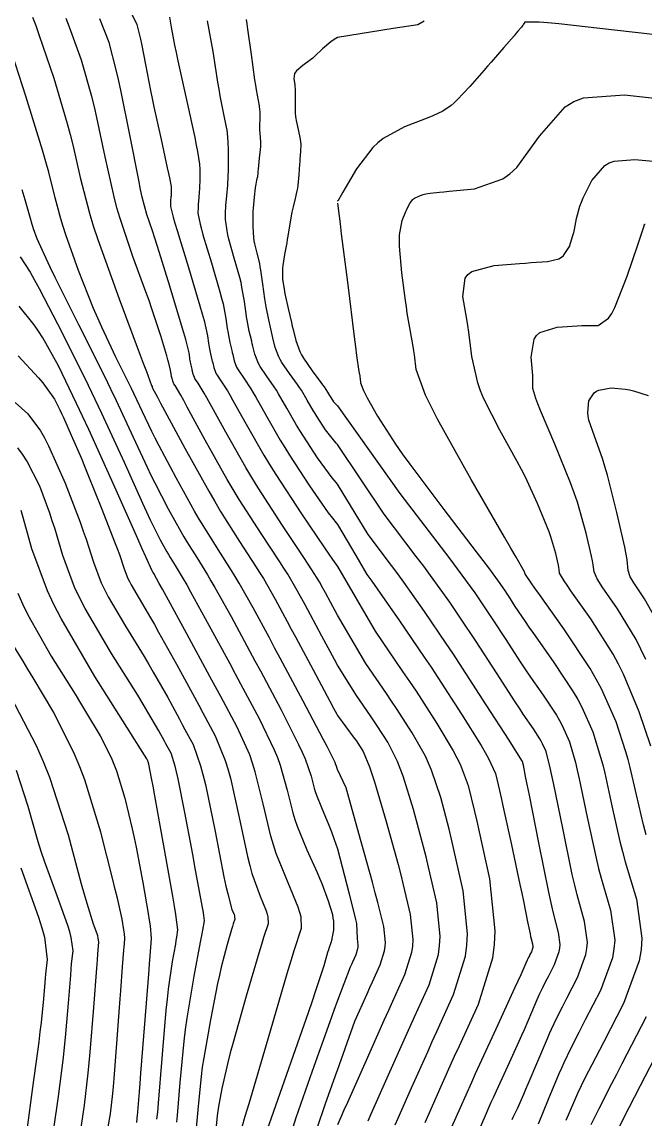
# Model space of a CAD drawing. Header units: metres. Extents: x 837117 to 838479, y 1189012 to 1191015.
# Drawn here: x 837966.1 to 838033, y 1189661.6 to 1189779.3 of the extents above; entities that cross this region are included whole.
import ezdxf

# ---------------------------------------------------------------- set-up
doc = ezdxf.new("R2010")
doc.units = ezdxf.units.M
doc.header["$LTSCALE"] = 0.3
doc.layers.add('COTAS 10', color=1, linetype='Continuous')
doc.layers.add('COTAS INT', color=252, linetype='Continuous')

msp = doc.modelspace()

# ---------------------------------------------------------------- linework, layer by layer
at = {"layer": 'COTAS 10'}
for points in [[(837981.96, 1189779.8), (837982.16, 1189778.74), (837982.52, 1189776.81), (837982.68, 1189776.02), (837982.87, 1189775.12), (837983.79, 1189770.94), (837984.67, 1189766.9), (837984.84, 1189766.08), (837984.98, 1189765.4), (837985.2, 1189764.03), (837985.22, 1189763.46), (837985.22, 1189763.27), (837985.22, 1189763.08), (837985.21, 1189762.32), (837985.19, 1189761.53), (837985.18, 1189761.32), (837985.16, 1189761.11), (837985.1, 1189760.41), (837985.05, 1189759.75), (837985.04, 1189759.57), (837985.03, 1189759.4), (837985.02, 1189758.79), (837985.25, 1189757.61), (837985.39, 1189757.07), (837985.56, 1189756.45), (837986.46, 1189753.45), (837987.37, 1189750.34), (837987.56, 1189749.66), (837987.71, 1189749.05), (837988.02, 1189747.47), (837988.16, 1189746.41), (837988.21, 1189746.13), (837988.25, 1189745.85), (837988.45, 1189744.9), (837988.65, 1189744.04), (837988.7, 1189743.82), (837988.75, 1189743.61), (837988.92, 1189742.93), (837989.17, 1189742.26), (837989.27, 1189742.06), (837989.39, 1189741.86), (837989.94, 1189741.06), (837990.7, 1189739.93), (837990.95, 1189739.51), (837991.22, 1189739.05), (837992.37, 1189737), (837993.85, 1189734.42), (837994.34, 1189733.62), (837994.85, 1189732.8), (837997, 1189729.52), (837999.01, 1189726.63), (837999.45, 1189726.04), (837999.84, 1189725.54), (838000, 1189725.37), (838001.97, 1189722.06), (838003.15, 1189720.01), (838003.67, 1189719.28), (838004.24, 1189718.48), (838006.65, 1189715.04), (838009.3, 1189711.14), (838010.03, 1189710.06), (838010.75, 1189708.97), (838013.31, 1189705.04), (838015.41, 1189701.66), (838015.83, 1189700.92), (838016.19, 1189700.27), (838016.93, 1189698.65), (838017.37, 1189696.84), (838017.55, 1189696.07), (838017.75, 1189695.18), (838018.65, 1189691.02), (838019.56, 1189686.75), (838019.76, 1189685.81), (838019.94, 1189684.96), (838020.39, 1189682.75), (838020.66, 1189681.45), (838020.71, 1189681.18), (838020.77, 1189680.94), (838020.91, 1189680.39), (838020.95, 1189680.07), (838020.94, 1189679.99), (838020.93, 1189679.89), (838020.8, 1189679.55), (838020.64, 1189679.24), (838020.61, 1189679.17), (838020.58, 1189679.11), (838020.49, 1189678.95), (838020.41, 1189678.77), (838020.38, 1189678.71), (838020.35, 1189678.63), (838020.21, 1189678.3), (838019.65, 1189677.05), (838019.35, 1189676.4), (838018.99, 1189675.62), (838017.2, 1189671.71), (838015.24, 1189667.44), (838014.78, 1189666.43), (838014.36, 1189665.51), (838013.14, 1189662.8), (838012.24, 1189660.73)], [(837997.82, 1189660.63), (837998.69, 1189663.25), (837999.94, 1189666.66), (838000, 1189666.84), (838001.86, 1189672.09), (838003.17, 1189675.01), (838003.47, 1189675.7), (838003.75, 1189676.32), (838004.58, 1189678.14), (838005.05, 1189679.65), (838005.1, 1189680.09), (838005.13, 1189680.54), (838004.96, 1189682.24), (838004.32, 1189684.84), (838004.05, 1189685.86), (838003.74, 1189687.01), (838002.3, 1189692.24), (838000.92, 1189697.13), (838000, 1189699.1), (837999.84, 1189699.55), (837999.79, 1189699.67), (837999.78, 1189699.7), (837999.77, 1189699.74), (837999.74, 1189699.85), (837999.2, 1189700.93), (837998.87, 1189701.57), (837998.45, 1189702.36), (837996.3, 1189706.44), (837993.84, 1189711.04), (837993.25, 1189712.16), (837992.68, 1189713.21), (837990.94, 1189716.44), (837989.44, 1189719.09), (837989.03, 1189719.78), (837988.63, 1189720.45), (837987.19, 1189722.69), (837985.64, 1189725.15), (837985.16, 1189725.96), (837984.66, 1189726.81), (837982.69, 1189730.37), (837980.85, 1189733.83), (837980.44, 1189734.63), (837980.07, 1189735.37), (837979.07, 1189737.46), (837978.19, 1189739.35), (837977.89, 1189739.97), (837977.57, 1189740.62), (837976.22, 1189743.31), (837974.7, 1189746.53), (837974.27, 1189747.51), (837973.83, 1189748.54), (837972.22, 1189752.61), (837970.84, 1189756.45), (837970.55, 1189757.34), (837970.29, 1189758.15), (837969.71, 1189760.42), (837969.02, 1189763.17), (837968.71, 1189764.28), (837968.34, 1189765.54), (837966.56, 1189771.34), (837964.74, 1189776.98)], [(838033.13, 1189692.09), (838032.84, 1189693.14), (838032.07, 1189696.39), (838031.4, 1189699.31), (838031.17, 1189700.15), (838030.92, 1189701), (838029.88, 1189704.2), (838028.32, 1189707.74), (838027.74, 1189708.8), (838027.1, 1189709.91), (838024.28, 1189714.2), (838021.68, 1189717.85), (838021.18, 1189718.55), (838020.78, 1189719.11), (838020.15, 1189720.01), (838020.15, 1189720.02), (838020.14, 1189720.03), (838020.14, 1189720.04), (838020.13, 1189720.09), (838020.11, 1189720.16), (838020.1, 1189720.18), (838020.09, 1189720.2), (838020.06, 1189720.29), (838019.15, 1189721.88), (838018.6, 1189722.84), (838017.91, 1189724.03), (838014.33, 1189730.21), (838010.73, 1189736.68), (838010.03, 1189738.05), (838009.45, 1189739.24), (838008.44, 1189742), (838008.24, 1189743.58), (838008.17, 1189744.02), (838008.1, 1189744.47), (838007.82, 1189746.09), (838007.48, 1189748.06), (838007.39, 1189748.72), (838007.29, 1189749.42), (838006.89, 1189752.39), (838006.65, 1189755.25), (838006.64, 1189755.88), (838006.65, 1189756.46), (838006.92, 1189757.98), (838007.32, 1189758.94), (838007.42, 1189759.15), (838007.51, 1189759.35), (838007.78, 1189759.87), (838008.06, 1189760.23), (838008.16, 1189760.31), (838008.26, 1189760.38), (838008.71, 1189760.61), (838009.2, 1189760.77), (838009.34, 1189760.81), (838009.47, 1189760.84), (838009.94, 1189760.92), (838010.95, 1189761.02), (838011.42, 1189761.07), (838011.97, 1189761.13), (838014.68, 1189761.4), (838017.73, 1189762.46), (838018.5, 1189763.01), (838019.24, 1189763.68), (838021.66, 1189767.02), (838024.41, 1189770.19), (838025.36, 1189770.74), (838026.39, 1189771.15), (838030.8, 1189771.47), (838034.99, 1189771.02)], [(837965.42, 1189738.46), (837966.75, 1189737.24), (837968.13, 1189735.44), (837968.56, 1189734.68), (837969, 1189733.82), (837970.76, 1189729.81), (837972.37, 1189725.63), (837972.72, 1189724.67), (837973.03, 1189723.79), (837973.81, 1189721.33), (837974.65, 1189719.11), (837974.99, 1189718.4), (837975.39, 1189717.63), (837977.23, 1189714.48), (837979.25, 1189711.21), (837979.75, 1189710.36), (837980.23, 1189709.55), (837981.78, 1189706.82), (837983.04, 1189704.49), (837983.34, 1189703.92), (837983.63, 1189703.4), (837984.5, 1189701.78), (837985.31, 1189699.5), (837985.56, 1189698.56), (837985.82, 1189697.48), (837986.86, 1189692.45), (837987.81, 1189687.57), (837988.02, 1189686.59), (837988.21, 1189685.76), (837988.67, 1189684.08), (837988.9, 1189683.53), (837988.94, 1189683.41), (837988.96, 1189683.3), (837988.97, 1189683.04), (837988.8, 1189682.53), (837988.72, 1189682.26), (837988.63, 1189681.93), (837988.15, 1189680.31), (837987.52, 1189677.87), (837987.33, 1189677.03), (837987.13, 1189676.12), (837986.35, 1189672.23), (837985.65, 1189668.17), (837985.49, 1189667.15), (837985.36, 1189666.16), (837985.03, 1189662.98), (837984.84, 1189660.63)], [(837972.48, 1189660.65), (837972.85, 1189663.1), (837973.25, 1189666.51), (837973.36, 1189667.61), (837973.47, 1189668.78), (837973.85, 1189673.55), (837974.16, 1189677.79), (837974.23, 1189678.63), (837974.28, 1189679.32), (837974.38, 1189680.57), (837974.32, 1189681.05), (837974.27, 1189681.24), (837974.2, 1189681.47), (837973.82, 1189682.51), (837973.12, 1189684.72), (837972.85, 1189685.67), (837972.54, 1189686.78), (837971.14, 1189692.04), (837969.14, 1189698.23), (837968.46, 1189699.93), (837967.71, 1189701.62), (837964.56, 1189707.67)], [(838027.21, 1189661), (838028.07, 1189662.72), (838029.44, 1189665.41), (838029.97, 1189666.42), (838030.54, 1189667.55), (838033.14, 1189672.59)]]:
    msp.add_lwpolyline(points, dxfattribs=at)
at = {"layer": 'COTAS INT'}
for points in [[(837977.75, 1189780.49), (837978.45, 1189779), (837978.75, 1189777.87), (837978.84, 1189777.44), (837978.95, 1189776.95), (837979.38, 1189774.72), (837979.94, 1189771.93), (837980.11, 1189771.07), (837980.3, 1189770.18), (837981.06, 1189766.68), (837981.73, 1189763.64), (837981.86, 1189763.04), (837981.96, 1189762.55), (837982.13, 1189761.65), (837982.14, 1189761.42), (837982.14, 1189761.34), (837982.14, 1189761.26), (837982.14, 1189760.95), (837982.13, 1189760.63), (837982.12, 1189760.54), (837982.12, 1189760.46), (837982.09, 1189760.17), (837982.07, 1189759.9), (837982.06, 1189759.82), (837982.06, 1189759.75), (837982.06, 1189759.5), (837982.36, 1189758.35), (837982.55, 1189757.71), (837982.78, 1189756.92), (837984, 1189752.94), (837985.23, 1189748.83), (837985.48, 1189747.98), (837985.68, 1189747.25), (837986.05, 1189745.62), (837986.15, 1189744.83), (837986.18, 1189744.62), (837986.22, 1189744.41), (837986.37, 1189743.69), (837986.52, 1189743.05), (837986.56, 1189742.88), (837986.6, 1189742.72), (837986.72, 1189742.21), (837986.91, 1189741.7), (837986.99, 1189741.55), (837987.08, 1189741.4), (837987.48, 1189740.8), (837988.19, 1189739.7), (837988.47, 1189739.23), (837988.78, 1189738.69), (837990.18, 1189736.13), (837992.09, 1189732.82), (837992.71, 1189731.8), (837993.38, 1189730.73), (837996.13, 1189726.52), (837998.59, 1189722.89), (837999.06, 1189722.19), (837999.45, 1189721.62), (838000, 1189720.86), (838004.04, 1189713.92), (838006.98, 1189709.62), (838007.71, 1189708.52), (838008.42, 1189707.48), (838010.67, 1189704.04), (838012.42, 1189701.09), (838012.8, 1189700.35), (838013.14, 1189699.65), (838014, 1189697.37), (838014.71, 1189694.58), (838014.95, 1189693.55), (838015.21, 1189692.42), (838016.32, 1189687.37), (838016.88, 1189681.79), (838016.8, 1189680.31), (838016.61, 1189678.86), (838015.08, 1189673.87), (838013.04, 1189669.42), (838012.53, 1189668.31), (838012.05, 1189667.25), (838010.54, 1189663.87), (838009.36, 1189661.2)], [(837967.25, 1189779.81), (837967.61, 1189778.89), (837968, 1189777.85), (837969.54, 1189773.25), (837970.98, 1189768.41), (837971.31, 1189767.22), (837971.6, 1189766.1), (837972.39, 1189762.61), (837973.37, 1189758.76), (837973.79, 1189757.41), (837974.28, 1189755.94), (837976.56, 1189749.59), (837978.73, 1189743.82), (837979.15, 1189742.7), (837979.49, 1189741.8), (837980.05, 1189740.29), (837980.09, 1189740.18), (837980.09, 1189740.16), (837980.1, 1189740.14), (837980.11, 1189740.1), (837980.11, 1189740.09), (837980.11, 1189740.08), (837980.11, 1189740.08), (837980.11, 1189740.07), (837980.12, 1189740.05), (837980.12, 1189740.05), (837980.12, 1189740.04), (837980.12, 1189740.03), (837980.13, 1189740.03), (837980.13, 1189740.02), (837980.14, 1189740.01), (837980.68, 1189739.02), (837981.01, 1189738.39), (837981.43, 1189737.61), (837983.62, 1189733.55), (837986.18, 1189728.95), (837986.83, 1189727.83), (837987.45, 1189726.78), (837989.49, 1189723.55), (837991.21, 1189720.91), (837991.64, 1189720.23), (837992.04, 1189719.57), (837993.31, 1189717.37), (837994.61, 1189714.96), (837995.04, 1189714.16), (837995.49, 1189713.31), (837997.37, 1189709.79), (837999.16, 1189706.44), (837999.56, 1189705.69), (837999.92, 1189705.03), (838000, 1189704.89), (838001.79, 1189702.47), (838001.98, 1189702.19), (838002.16, 1189701.92), (838002.74, 1189701.04), (838003.44, 1189699.39), (838003.69, 1189698.64), (838003.97, 1189697.76), (838005.22, 1189693.52), (838006.49, 1189688.9), (838006.78, 1189687.78), (838007.04, 1189686.73), (838007.8, 1189683.52), (838008.07, 1189680.85), (838008.03, 1189680.15), (838007.94, 1189679.46), (838007.2, 1189677.07), (838005.91, 1189674.22), (838005.46, 1189673.23), (838004.98, 1189672.16), (838002.93, 1189667.56), (838001.06, 1189663.36), (838000.69, 1189662.53), (838000.39, 1189661.86), (838000, 1189660.99)], [(838003.27, 1189661.39), (838003.61, 1189662.15), (838005.32, 1189666), (838007.28, 1189670.4), (838007.78, 1189671.51), (838008.26, 1189672.57), (838009.83, 1189676), (838010.83, 1189679.26), (838010.95, 1189680.2), (838011, 1189681.17), (838010.64, 1189684.8), (838009.77, 1189688.63), (838009.5, 1189689.71), (838009.23, 1189690.79), (838008.15, 1189694.8), (838007.03, 1189698.39), (838006.73, 1189699.21), (838006.43, 1189699.96), (838005.38, 1189702.04), (838004.24, 1189703.77), (838003.89, 1189704.3), (838003.52, 1189704.85), (838002.04, 1189707.02), (838000, 1189710.28), (837999.66, 1189710.9), (837998.3, 1189713.41), (837997.09, 1189715.68), (837996.8, 1189716.23), (837996.52, 1189716.74), (837995.68, 1189718.3), (837994.65, 1189720.05), (837994.25, 1189720.68), (837993.8, 1189721.37), (837991.79, 1189724.41), (837989.46, 1189728.05), (837988.81, 1189729.12), (837988.16, 1189730.22), (837985.81, 1189734.41), (837983.88, 1189737.97), (837983.5, 1189738.67), (837983.18, 1189739.25), (837982.59, 1189740.28), (837982.44, 1189740.48), (837982.41, 1189740.54), (837982.39, 1189740.59), (837982.32, 1189740.76), (837982.28, 1189740.94), (837982.26, 1189741), (837982.25, 1189741.05), (837982.2, 1189741.27), (837982.15, 1189741.52), (837982.14, 1189741.59), (837982.12, 1189741.67), (837982.09, 1189741.94), (837981.91, 1189742.68), (837981.8, 1189743.04), (837981.68, 1189743.48), (837981.02, 1189745.62), (837980.08, 1189748.5), (837979.77, 1189749.4), (837979.44, 1189750.34), (837978.05, 1189754.11), (837976.67, 1189758.21), (837976.33, 1189759.36), (837976.02, 1189760.53), (837975.06, 1189764.81), (837974.18, 1189769.03), (837973.91, 1189770.17), (837973.62, 1189771.28), (837972.51, 1189775.17), (837971.25, 1189778.73), (837970.87, 1189779.64)], [(838006.19, 1189660.99), (838006.49, 1189661.68), (838007.93, 1189664.94), (838009.67, 1189668.82), (838010.16, 1189669.91), (838010.65, 1189670.99), (838012.45, 1189674.94), (838013.72, 1189679.06), (838013.87, 1189680.26), (838013.94, 1189681.48), (838013.48, 1189686.09), (838012.49, 1189690.52), (838012.23, 1189691.63), (838011.97, 1189692.69), (838011.08, 1189696.09), (838010.08, 1189699.02), (838009.76, 1189699.78), (838009.42, 1189700.52), (838008.02, 1189703.04), (838006.33, 1189705.62), (838005.8, 1189706.41), (838005.25, 1189707.23), (838003.04, 1189710.47), (838000, 1189715.65), (837999.23, 1189717.03), (837998.69, 1189718.05), (837998.56, 1189718.3), (837998.43, 1189718.53), (837998.06, 1189719.24), (837997.25, 1189720.53), (837996.86, 1189721.13), (837996.39, 1189721.83), (837994.09, 1189725.27), (837991.47, 1189729.32), (837990.8, 1189730.41), (837990.15, 1189731.49), (837988, 1189735.27), (837986.33, 1189738.33), (837985.98, 1189738.95), (837985.69, 1189739.48), (837985.04, 1189740.54), (837984.76, 1189740.94), (837984.7, 1189741.04), (837984.65, 1189741.15), (837984.52, 1189741.49), (837984.44, 1189741.83), (837984.41, 1189741.94), (837984.39, 1189742.05), (837984.28, 1189742.48), (837984.18, 1189742.97), (837984.16, 1189743.11), (837984.14, 1189743.25), (837984.07, 1189743.78), (837983.71, 1189745.22), (837983.51, 1189745.93), (837983.26, 1189746.77), (837982, 1189750.95), (837980.67, 1189755.21), (837980.39, 1189756.1), (837980.14, 1189756.87), (837979.55, 1189758.62), (837979.05, 1189760.48), (837978.87, 1189761.32), (837978.66, 1189762.3), (837977.74, 1189767), (837976.75, 1189771.97), (837976.5, 1189773.11), (837976.26, 1189774.15), (837975.48, 1189777.09), (837974.5, 1189779.61)], [(838015.11, 1189660.25), (838015.75, 1189661.74), (838016.5, 1189663.41), (838016.76, 1189663.99), (838017.05, 1189664.61), (838018.26, 1189667.25), (838019.49, 1189669.95), (838019.78, 1189670.59), (838020.05, 1189671.2), (838020.85, 1189673.06), (838021.43, 1189674.43), (838021.56, 1189674.73), (838021.68, 1189675), (838022.01, 1189675.7), (838022.35, 1189676.37), (838022.48, 1189676.62), (838022.62, 1189676.9), (838023.27, 1189678.16), (838023.79, 1189679.56), (838023.85, 1189679.94), (838023.88, 1189680.31), (838023.7, 1189681.59), (838023.13, 1189683.83), (838022.91, 1189684.79), (838022.67, 1189685.92), (838021.59, 1189691.23), (838020.58, 1189696.34), (838020.38, 1189697.34), (838020.22, 1189698.15), (838019.94, 1189699.57), (838019.89, 1189699.77), (838019.88, 1189699.81), (838019.88, 1189699.85), (838019.85, 1189699.94), (838019.25, 1189700.9), (838018.87, 1189701.49), (838018.4, 1189702.23), (838015.96, 1189706.04), (838013.09, 1189710.45), (838012.36, 1189711.56), (838011.66, 1189712.62), (838009.34, 1189716.04), (838007.11, 1189719.19), (838006.46, 1189720.08), (838005.8, 1189720.98), (838003.3, 1189724.3), (838000, 1189729.71), (837999.84, 1189729.89), (837999.43, 1189730.37), (837997.86, 1189732.52), (837996.33, 1189734.86), (837995.96, 1189735.45), (837995.61, 1189736.02), (837994.56, 1189737.86), (837993.67, 1189739.41), (837993.44, 1189739.8), (837993.2, 1189740.16), (837992.39, 1189741.33), (837991.71, 1189742.31), (837991.56, 1189742.57), (837991.43, 1189742.82), (837991.12, 1189743.65), (837990.91, 1189744.51), (837990.85, 1189744.77), (837990.79, 1189745.04), (837990.53, 1189746.11), (837990.29, 1189747.3), (837990.23, 1189747.64), (837990.18, 1189747.99), (837990, 1189749.31), (837989.74, 1189750.85), (837989.64, 1189751.34), (837989.51, 1189751.86), (837988.91, 1189753.96), (837988.34, 1189755.98), (837988.23, 1189756.44), (837988.14, 1189756.87), (837987.99, 1189758.08), (837987.99, 1189759.04), (837988.01, 1189759.32), (837988.02, 1189759.6), (837988.11, 1189760.65), (837988.21, 1189761.77), (837988.23, 1189762.09), (837988.25, 1189762.43), (837988.29, 1189763.69), (837988.29, 1189764.91), (837988.29, 1189765.21), (837988.29, 1189765.49), (837988.27, 1189766.41), (837988.19, 1189767.36), (837988.14, 1189767.67), (837988.08, 1189768.01), (837987.8, 1189769.4), (837987.42, 1189771.36), (837987.3, 1189772.06), (837987.17, 1189772.82), (837986.65, 1189776.12), (837986.04, 1189779.39)], [(838018.75, 1189661.54), (838018.86, 1189661.78), (838019.33, 1189662.8), (838019.98, 1189664.27), (838020.2, 1189664.79), (838020.45, 1189665.36), (838021.49, 1189667.82), (838022.51, 1189670.23), (838022.74, 1189670.76), (838022.95, 1189671.23), (838023.52, 1189672.46), (838024.12, 1189673.63), (838024.35, 1189674.07), (838024.6, 1189674.56), (838025.73, 1189676.77), (838026.64, 1189679.23), (838026.76, 1189679.89), (838026.81, 1189680.54), (838026.49, 1189682.79), (838025.7, 1189685.65), (838025.45, 1189686.69), (838025.19, 1189687.82), (838024.16, 1189692.79), (838023.21, 1189697.49), (838023, 1189698.45), (838022.82, 1189699.27), (838022.38, 1189701.01), (838022, 1189701.86), (838021.86, 1189702.12), (838021.7, 1189702.39), (838021.01, 1189703.44), (838019.92, 1189705.04), (838019.51, 1189705.66), (838019.06, 1189706.35), (838017.04, 1189709.47), (838014.86, 1189712.82), (838014.31, 1189713.67), (838013.77, 1189714.47), (838012.03, 1189717.04), (838009.98, 1189719.9), (838009.25, 1189720.89), (838008.45, 1189721.95), (838004.99, 1189726.5), (838000, 1189733.97), (837999.86, 1189734.11), (837998.72, 1189735.53), (837997.8, 1189736.93), (837997.58, 1189737.28), (837997.38, 1189737.62), (837996.74, 1189738.72), (837996.12, 1189739.77), (837995.92, 1189740.08), (837995.71, 1189740.39), (837994.83, 1189741.59), (837994.02, 1189742.77), (837993.85, 1189743.08), (837993.7, 1189743.38), (837993.32, 1189744.38), (837993.07, 1189745.4), (837993, 1189745.71), (837992.92, 1189746.04), (837992.62, 1189747.32), (837992.33, 1189748.74), (837992.26, 1189749.15), (837992.19, 1189749.57), (837991.98, 1189751.15), (837991.78, 1189752.65), (837991.71, 1189753.02), (837991.65, 1189753.37), (837991.37, 1189754.47), (837991.13, 1189755.5), (837991.07, 1189755.81), (837991.03, 1189756.13), (837990.95, 1189757.36), (837990.95, 1189758.63), (837990.96, 1189758.97), (837990.98, 1189759.31), (837991.08, 1189760.5), (837991.2, 1189761.49), (837991.22, 1189761.7), (837991.25, 1189761.88), (837991.33, 1189762.3), (837991.39, 1189762.51), (837991.4, 1189762.56), (837991.41, 1189762.6), (837991.43, 1189762.72), (837991.47, 1189763.08), (837991.49, 1189763.27), (837991.51, 1189763.5), (837991.64, 1189764.68), (837991.75, 1189765.91), (837991.77, 1189766.17), (837991.77, 1189766.4), (837991.74, 1189766.93), (837991.69, 1189767.31), (837991.68, 1189767.44), (837991.67, 1189767.59), (837991.67, 1189768.22), (837991.68, 1189768.86), (837991.68, 1189769.01), (837991.68, 1189769.16), (837991.69, 1189769.59), (837991.66, 1189770), (837991.64, 1189770.14), (837991.62, 1189770.28), (837991.51, 1189770.87), (837991.31, 1189772.02), (837991.23, 1189772.51), (837991.14, 1189773.08), (837990.76, 1189775.79), (837990.37, 1189778.5), (837990.29, 1189779.07), (837990.22, 1189779.56)], [(838009.28, 1189779.36), (838008.63, 1189778.97), (838005.96, 1189778.57), (838000, 1189777.62), (837999.8, 1189777.52), (837999.53, 1189777.34), (837999.27, 1189777.15), (837998.4, 1189776.39), (837997.57, 1189775.61), (837997.34, 1189775.41), (837997.11, 1189775.22), (837996.26, 1189774.6), (837995.6, 1189774.04), (837995.48, 1189773.89), (837995.39, 1189773.74), (837995.32, 1189773.2), (837995.41, 1189772.58), (837995.43, 1189772.37), (837995.44, 1189772.15), (837995.46, 1189771.22), (837995.45, 1189770.33), (837995.45, 1189770.14), (837995.44, 1189769.97), (837995.44, 1189769.55), (837995.49, 1189769.1), (837995.52, 1189768.92), (837995.56, 1189768.71), (837995.78, 1189767.75), (837995.99, 1189766.7), (837996.02, 1189766.44), (837996.05, 1189766.19), (837996.04, 1189765.39), (837995.96, 1189764.57), (837995.94, 1189764.3), (837995.92, 1189764.02), (837995.83, 1189762.88), (837995.73, 1189761.74), (837995.69, 1189761.45), (837995.64, 1189761.18), (837995.45, 1189760.33), (837995.23, 1189759.46), (837995.17, 1189759.18), (837995.11, 1189758.88), (837994.89, 1189757.64), (837994.66, 1189756.31), (837994.6, 1189755.95), (837994.54, 1189755.59), (837994.3, 1189754.33), (837994.12, 1189753.16), (837994.1, 1189752.86), (837994.08, 1189752.57), (837994.11, 1189751.65), (837994.26, 1189750.65), (837994.31, 1189750.33), (837994.38, 1189749.98), (837994.7, 1189748.53), (837995.05, 1189747.03), (837995.14, 1189746.65), (837995.23, 1189746.29), (837995.52, 1189745.1), (837995.96, 1189743.94), (837996.14, 1189743.59), (837996.34, 1189743.23), (837997.28, 1189741.85), (837998.21, 1189740.62), (837998.4, 1189740.36), (837998.57, 1189740.13), (837998.93, 1189739.58), (837999.14, 1189739.22), (837999.21, 1189739.1), (837999.28, 1189738.99), (837999.58, 1189738.53), (838000, 1189738.12), (838006.68, 1189728.71), (838011.1, 1189722.92), (838012.04, 1189721.69), (838012.84, 1189720.61), (838014.72, 1189718.04), (838015.88, 1189716.34), (838016.23, 1189715.8), (838016.6, 1189715.25), (838018.04, 1189713.03), (838019.59, 1189710.66), (838020.03, 1189710.01), (838020.47, 1189709.36), (838022.07, 1189707.06), (838023.49, 1189704.91), (838023.81, 1189704.36), (838024.1, 1189703.83), (838024.88, 1189702.07), (838025.52, 1189699.85), (838025.72, 1189699.02), (838025.94, 1189698.09), (838026.8, 1189693.99), (838027.74, 1189689.59), (838028.01, 1189688.49), (838028.28, 1189687.43), (838029.28, 1189683.99), (838029.74, 1189680.77), (838029.66, 1189679.84), (838029.5, 1189678.9), (838028.2, 1189675.38), (838026.58, 1189672.23), (838026.22, 1189671.52), (838025.9, 1189670.89), (838025.04, 1189669.21), (838024.29, 1189667.63), (838024.03, 1189667.06), (838023.76, 1189666.43), (838022.59, 1189663.69), (838021.51, 1189661.03)], [(838035.72, 1189777.71), (838029.7, 1189778.42), (838023.73, 1189779.09), (838022.58, 1189779.2), (838021.64, 1189779.28), (838020.09, 1189779.26), (838019.96, 1189779.04), (838019.93, 1189778.99), (838019.89, 1189778.93), (838019.74, 1189778.74), (838019.36, 1189778.29), (838019.17, 1189778.07), (838018.95, 1189777.81), (838017.85, 1189776.55), (838016.49, 1189774.98), (838016.09, 1189774.53), (838015.7, 1189774.07), (838014.21, 1189772.38), (838012.83, 1189770.92), (838012.51, 1189770.61), (838012.2, 1189770.34), (838011.31, 1189769.7), (838010.22, 1189769.22), (838009.8, 1189769.05), (838009.33, 1189768.86), (838007.18, 1189768.04), (838004.88, 1189766.79), (838004.31, 1189766.32), (838003.77, 1189765.81), (838002.05, 1189763.54), (838000.81, 1189761.44), (838000.57, 1189761.04), (838000.38, 1189760.71), (838000.05, 1189760.15), (838000.01, 1189760.09), (838000.01, 1189760.08), (838000, 1189760.06), (838000, 1189760.06)], [(838033.62, 1189701.58), (838032.38, 1189705.27), (838030.7, 1189709.31), (838030.15, 1189710.4), (838029.57, 1189711.48), (838027.16, 1189715.27), (838025.04, 1189718.27), (838024.64, 1189718.85), (838024.32, 1189719.33), (838023.83, 1189720.15), (838023.79, 1189720.54), (838023.75, 1189720.75), (838023.7, 1189721), (838023.41, 1189722.27), (838022.89, 1189724.04), (838022.69, 1189724.6), (838022.47, 1189725.2), (838021.47, 1189727.63), (838020.15, 1189730.45), (838019.72, 1189731.29), (838019.26, 1189732.15), (838017.4, 1189735.5), (838015.7, 1189738.86), (838015.35, 1189739.73), (838015.05, 1189740.57), (838014.41, 1189743.41), (838014.07, 1189746.02), (838013.97, 1189746.72), (838013.86, 1189747.42), (838013.44, 1189749.84), (838013.69, 1189751.8), (838013.99, 1189752.19), (838014.41, 1189752.52), (838016.79, 1189753.17), (838019.54, 1189753.38), (838020.18, 1189753.42), (838020.78, 1189753.47), (838022.53, 1189753.59), (838023.75, 1189753.89), (838024.02, 1189754.05), (838024.26, 1189754.24), (838024.88, 1189755.2), (838025.25, 1189756.38), (838025.34, 1189756.7), (838025.42, 1189757.02), (838025.65, 1189758.19), (838026.01, 1189759.52), (838026.17, 1189759.95), (838026.37, 1189760.41), (838027.3, 1189762.29), (838028.68, 1189763.88), (838029.15, 1189764.16), (838029.67, 1189764.36), (838031.89, 1189764.53), (838034.26, 1189764.33)], [(837966.11, 1189761.33), (837966.45, 1189760.24), (837967.03, 1189758.22), (837967.19, 1189757.6), (837967.26, 1189757.38), (837967.34, 1189757.13), (837967.72, 1189756.07), (837968.69, 1189753.93), (837969.13, 1189753), (837969.66, 1189751.92), (837972.22, 1189746.82), (837974.99, 1189741.28), (837975.65, 1189739.94), (837976.26, 1189738.67), (837978.08, 1189734.76), (837979.57, 1189731.52), (837979.98, 1189730.68), (837980.38, 1189729.85), (837981.83, 1189727.05), (837983.17, 1189724.63), (837983.51, 1189724.05), (837983.83, 1189723.5), (837984.89, 1189721.83), (837986.04, 1189719.99), (837986.42, 1189719.33), (837986.84, 1189718.62), (837988.57, 1189715.51), (837990.55, 1189711.83), (837991.13, 1189710.76), (837991.72, 1189709.66), (837993.94, 1189705.51), (837995.82, 1189701.79), (837996.21, 1189700.97), (837996.53, 1189700.24), (837997.17, 1189698.37), (837997.48, 1189697.08), (837997.6, 1189696.72), (837997.73, 1189696.35), (837998.28, 1189695.01), (837999.07, 1189693.11), (837999.35, 1189692.39), (837999.64, 1189691.59), (838000, 1189690.57), (838001.25, 1189685.74), (838001.92, 1189683), (838002.04, 1189682.56), (838002.12, 1189680.96), (838002.19, 1189680.23), (838002.18, 1189680.04), (838002.15, 1189679.85), (838001.96, 1189679.21), (838001.6, 1189678.43), (838001.48, 1189678.16), (838001.35, 1189677.87), (838000, 1189674.31), (837999.61, 1189673.25), (837999.17, 1189672.03), (837997.28, 1189666.74), (837995.54, 1189661.71), (837995.19, 1189660.67)], [(838000, 1189759.83), (838000.16, 1189758.47), (838000.27, 1189757.62), (838000.4, 1189756.57), (838001.09, 1189751.08), (838001.79, 1189745.52), (838001.93, 1189744.42), (838002.05, 1189743.51), (838002.29, 1189741.79), (838002.38, 1189741.31), (838002.4, 1189741.18), (838002.42, 1189741.05), (838002.47, 1189740.59), (838002.79, 1189739.75), (838002.96, 1189739.39), (838003.18, 1189738.97), (838004.29, 1189736.98), (838006.21, 1189734.01), (838006.94, 1189732.97), (838007.75, 1189731.84), (838011.39, 1189726.98), (838014.87, 1189722.44), (838015.58, 1189721.5), (838016.18, 1189720.72), (838017.42, 1189719.04), (838017.98, 1189718.21), (838018.15, 1189717.95), (838018.33, 1189717.67), (838019.04, 1189716.58), (838020.13, 1189714.97), (838020.54, 1189714.36), (838021.01, 1189713.69), (838023.14, 1189710.68), (838025.28, 1189707.43), (838025.77, 1189706.59), (838026.2, 1189705.79), (838027.38, 1189703.14), (838028.22, 1189700.43), (838028.45, 1189699.58), (838028.67, 1189698.7), (838029.43, 1189695.19), (838030.29, 1189691.37), (838030.57, 1189690.29), (838030.86, 1189689.2), (838032.07, 1189685.19), (838032.66, 1189681), (838032.57, 1189679.79), (838032.36, 1189678.57), (838030.67, 1189673.99), (838028.56, 1189669.89), (838028.09, 1189668.97), (838027.67, 1189668.15), (838026.55, 1189665.97), (838025.75, 1189664.32), (838025.52, 1189663.83), (838025.3, 1189663.33), (838024.48, 1189661.43)], [(838033.08, 1189710.88), (838032.56, 1189712), (838032.03, 1189713.05), (838030.05, 1189716.33), (838028.41, 1189718.69), (838028.11, 1189719.15), (838027.86, 1189719.54), (838027.52, 1189720.28), (838027.43, 1189721.06), (838027.35, 1189721.47), (838027.25, 1189721.97), (838026.69, 1189724.46), (838025.74, 1189727.77), (838025.39, 1189728.79), (838025.01, 1189729.84), (838023.31, 1189734), (838021.78, 1189737.6), (838021.49, 1189738.31), (838021.27, 1189738.9), (838020.95, 1189739.97), (838020.97, 1189740.64), (838020.96, 1189740.97), (838020.94, 1189741.36), (838020.78, 1189743.32), (838021.08, 1189745.27), (838021.35, 1189745.65), (838021.69, 1189745.97), (838023.57, 1189746.56), (838025.7, 1189746.69), (838026.2, 1189746.71), (838026.65, 1189746.72), (838027.97, 1189746.72), (838029.09, 1189747.51), (838029.42, 1189748.02), (838029.77, 1189748.66), (838031.09, 1189752.01), (838032.21, 1189755.38), (838032.42, 1189756.03), (838032.6, 1189756.56), (838032.89, 1189757.43), (838032.91, 1189757.48), (838032.91, 1189757.49), (838032.91, 1189757.5), (838032.92, 1189757.52), (838032.92, 1189757.53), (838032.92, 1189757.53), (838032.92, 1189757.54), (838032.93, 1189757.56), (838032.95, 1189757.57), (838032.95, 1189757.58), (838032.96, 1189757.58), (838032.98, 1189757.58), (838033.02, 1189757.58)], [(837965.94, 1189754.09), (837967.01, 1189752.45), (837967.46, 1189751.65), (837967.99, 1189750.69), (837970.45, 1189745.94), (837973.24, 1189740.32), (837973.97, 1189738.81), (837974.68, 1189737.32), (837977.09, 1189732.07), (837979.07, 1189727.68), (837979.51, 1189726.72), (837979.91, 1189725.87), (837980.97, 1189723.73), (837981.68, 1189722.45), (837981.86, 1189722.14), (837982.03, 1189721.85), (837982.59, 1189720.97), (837983.45, 1189719.53), (837983.82, 1189718.89), (837984.23, 1189718.14), (837986.19, 1189714.57), (837988.43, 1189710.45), (837989.02, 1189709.36), (837989.59, 1189708.29), (837991.58, 1189704.57), (837993.2, 1189701.22), (837993.54, 1189700.37), (837993.85, 1189699.55), (837994.59, 1189696.89), (837995.2, 1189694.43), (837995.42, 1189693.73), (837995.66, 1189693.03), (837996.72, 1189690.47), (837997.81, 1189688.06), (837998.07, 1189687.45), (837998.31, 1189686.88), (837999.01, 1189685.02), (837999.44, 1189683.52), (837999.51, 1189683.16), (837999.56, 1189682.83), (837999.56, 1189681.85), (837999.43, 1189681.15), (837999.4, 1189680.99), (837999.37, 1189680.86), (837999.27, 1189680.51), (837999.09, 1189679.99), (837999.02, 1189679.75), (837998.93, 1189679.46), (837998.51, 1189678.04), (837997.64, 1189675.35), (837997.27, 1189674.25), (837996.84, 1189673), (837992.87, 1189661.69), (837992.49, 1189660.59)], [(837989.77, 1189660.77), (837990.1, 1189661.89), (837990.5, 1189663.26), (837992.54, 1189670.21), (837994.61, 1189677.21), (837995.03, 1189678.61), (837995.38, 1189679.78), (837996.12, 1189682.06), (837996.09, 1189683.27), (837995.96, 1189683.77), (837995.78, 1189684.33), (837994.7, 1189686.93), (837993.42, 1189690.09), (837993.12, 1189691), (837992.84, 1189691.93), (837992.01, 1189695.41), (837991.17, 1189698.86), (837990.88, 1189699.76), (837990.57, 1189700.65), (837989.22, 1189703.64), (837987.47, 1189706.91), (837986.9, 1189707.96), (837986.3, 1189709.08), (837983.82, 1189713.64), (837981.63, 1189717.66), (837981.21, 1189718.44), (837980.86, 1189719.06), (837980.29, 1189720.11), (837980.23, 1189720.21), (837980.21, 1189720.24), (837980.19, 1189720.27), (837980.11, 1189720.42), (837979.44, 1189721.89), (837979.05, 1189722.76), (837978.57, 1189723.83), (837976.1, 1189729.38), (837973.31, 1189735.55), (837972.64, 1189737.01), (837972, 1189738.37), (837970.04, 1189742.39), (837968.37, 1189745.39), (837967.91, 1189746.11), (837967.46, 1189746.78), (837965.83, 1189748.78)], [(837965.72, 1189743.47), (837967.91, 1189741.1), (837968.36, 1189740.57), (837968.75, 1189740.09), (837969.63, 1189738.83), (837970.19, 1189737.69), (837970.38, 1189737.29), (837970.58, 1189736.85), (837971.43, 1189734.96), (837972.51, 1189732.45), (837972.86, 1189731.62), (837973.22, 1189730.73), (837974.72, 1189727.01), (837976.08, 1189723.53), (837976.36, 1189722.79), (837976.6, 1189722.14), (837977.11, 1189720.62), (837977.5, 1189719.59), (837977.66, 1189719.25), (837977.85, 1189718.89), (837978.71, 1189717.43), (837979.94, 1189715.37), (837980.35, 1189714.64), (837980.8, 1189713.84), (837982.71, 1189710.39), (837984.64, 1189706.84), (837985.1, 1189705.98), (837985.53, 1189705.18), (837986.86, 1189702.71), (837987.94, 1189700.07), (837988.22, 1189699.16), (837988.5, 1189698.17), (837989.44, 1189693.93), (837990.33, 1189689.75), (837990.57, 1189688.79), (837990.81, 1189687.92), (837991.68, 1189685.5), (837992.34, 1189683.93), (837992.45, 1189683.59), (837992.53, 1189683.29), (837992.55, 1189682.55), (837992.07, 1189681.08), (837991.84, 1189680.31), (837991.56, 1189679.39), (837990.2, 1189674.76), (837988.79, 1189669.81), (837988.49, 1189668.68), (837988.22, 1189667.67), (837987.58, 1189664.88), (837987.24, 1189662.93), (837987.17, 1189662.44), (837987.1, 1189661.97), (837986.95, 1189660.44)], [(838034.5, 1189714.62), (838032.93, 1189717.39), (838031.78, 1189719.1), (838031.57, 1189719.46), (838031.41, 1189719.76), (838031.2, 1189720.43), (838031.08, 1189721.58), (838030.96, 1189722.19), (838030.81, 1189722.93), (838029.97, 1189726.65), (838028.96, 1189730.66), (838028.69, 1189731.59), (838028.43, 1189732.44), (838027.57, 1189734.84), (838026.97, 1189736.57), (838026.89, 1189736.99), (838026.84, 1189737.39), (838026.95, 1189738.63), (838027.52, 1189739.5), (838027.77, 1189739.67), (838028.04, 1189739.8), (838029.36, 1189740.02), (838030.91, 1189739.9), (838031.34, 1189739.82), (838031.77, 1189739.73), (838033.34, 1189739.21)], [(837982.75, 1189661.26), (837982.82, 1189661.96), (837983.11, 1189665.53), (837983.54, 1189669.96), (837983.69, 1189671.19), (837983.86, 1189672.43), (837984.62, 1189676.92), (837985.31, 1189680.58), (837985.44, 1189681.29), (837985.55, 1189681.87), (837985.72, 1189682.87), (837985.65, 1189683.43), (837985.6, 1189683.74), (837985.53, 1189684.11), (837985.2, 1189685.99), (837984.7, 1189688.69), (837984.54, 1189689.58), (837984.36, 1189690.53), (837983.63, 1189694.47), (837982.9, 1189698.08), (837982.73, 1189698.83), (837982.58, 1189699.46), (837982.14, 1189700.84), (837981.72, 1189701.61), (837981.59, 1189701.86), (837981.44, 1189702.13), (837980.84, 1189703.24), (837979.66, 1189705.25), (837979.15, 1189706.09), (837978.56, 1189707.05), (837975.75, 1189711.54), (837972.93, 1189716.37), (837972.32, 1189717.54), (837971.79, 1189718.64), (837970.51, 1189722.04), (837969.66, 1189724.97), (837969.39, 1189725.78), (837969.12, 1189726.58), (837968.04, 1189729.49), (837966.65, 1189732.22), (837966.18, 1189732.92), (837965.68, 1189733.59)], [(837980.62, 1189661.59), (837980.71, 1189662.35), (837980.8, 1189663.29), (837981.19, 1189668.08), (837981.62, 1189673.27), (837981.74, 1189674.45), (837981.86, 1189675.52), (837982.29, 1189678.48), (837982.63, 1189680.36), (837982.7, 1189680.76), (837982.75, 1189681.1), (837982.86, 1189681.9), (837982.64, 1189683.55), (837982.5, 1189684.43), (837982.32, 1189685.5), (837981.36, 1189690.89), (837980.39, 1189696.25), (837980.2, 1189697.29), (837980.04, 1189698.15), (837979.75, 1189699.65), (837979.68, 1189699.91), (837979.65, 1189699.97), (837979.63, 1189700.03), (837979.53, 1189700.24), (837978.61, 1189701.7), (837978.07, 1189702.56), (837977.4, 1189703.62), (837973.97, 1189709.08), (837970.35, 1189715.28), (837969.57, 1189716.81), (837968.89, 1189718.25), (837967.21, 1189722.75), (837966.28, 1189726.14), (837966.06, 1189726.88)], [(837965.68, 1189718), (837966.19, 1189716.86), (837966.76, 1189715.69), (837969.27, 1189711.26), (837971.83, 1189707.17), (837972.42, 1189706.21), (837972.97, 1189705.31), (837974.54, 1189702.71), (837975.7, 1189700.39), (837975.99, 1189699.68), (837976.27, 1189698.94), (837977.17, 1189696.01), (837977.97, 1189692.73), (837978.18, 1189691.76), (837978.39, 1189690.76), (837979.12, 1189686.96), (837979.69, 1189683.63), (837979.8, 1189682.93), (837979.88, 1189682.32), (837979.99, 1189680.96), (837979.86, 1189679.1), (837979.79, 1189678.2), (837979.71, 1189677.12), (837979.28, 1189671.81), (837978.85, 1189666.5), (837978.77, 1189665.42), (837978.7, 1189664.5), (837978.49, 1189661.93), (837978.48, 1189661.77), (837978.47, 1189661.63), (837978.42, 1189661.23)], [(837975.39, 1189660.77), (837975.64, 1189662.16), (837975.88, 1189664.32), (837975.95, 1189665.1), (837976.03, 1189665.95), (837976.32, 1189669.7), (837976.6, 1189673.56), (837976.67, 1189674.48), (837976.73, 1189675.34), (837976.94, 1189677.92), (837977.08, 1189679.71), (837977.11, 1189680.07), (837977.13, 1189680.38), (837977.18, 1189681), (837977.14, 1189681.47), (837977.11, 1189681.67), (837977.08, 1189681.91), (837976.88, 1189683.03), (837976.38, 1189685.28), (837976.15, 1189686.22), (837975.88, 1189687.3), (837974.59, 1189692.37), (837972.87, 1189697.97), (837972.33, 1189699.39), (837971.77, 1189700.75), (837969.55, 1189705.19), (837967.33, 1189708.93), (837966.78, 1189709.85), (837966.25, 1189710.72), (837964.57, 1189713.44)], [(837969.57, 1189660.53), (837970.07, 1189664.03), (837970.59, 1189668.19), (837970.71, 1189669.29), (837970.82, 1189670.36), (837971.14, 1189674.02), (837971.37, 1189677.02), (837971.42, 1189677.66), (837971.47, 1189678.23), (837971.62, 1189679.64), (837971.43, 1189681.08), (837971.27, 1189681.68), (837971.06, 1189682.36), (837969.92, 1189685.53), (837968.56, 1189689.27), (837968.21, 1189690.31), (837967.88, 1189691.35), (837966.8, 1189695.14), (837965.55, 1189698.97)], [(837966.01, 1189688.54), (837967.92, 1189683.25), (837968.27, 1189682.11), (837968.54, 1189681.11), (837968.85, 1189678.7), (837968.67, 1189677.15), (837968.62, 1189676.7), (837968.58, 1189676.24), (837968.43, 1189674.5), (837968.18, 1189671.94), (837968.06, 1189670.96), (837967.93, 1189669.87), (837967.28, 1189664.97), (837966.65, 1189660.41), (837966.53, 1189659.53), (837966.43, 1189658.83), (837966.26, 1189657.69), (837966.22, 1189657.57), (837966.21, 1189657.51), (837966.2, 1189657.44), (837966.15, 1189657.09), (837965.96, 1189655.92)], [(838029.86, 1189660.01), (838031.3, 1189662.82), (838031.87, 1189663.94), (838032.51, 1189665.19), (838035.46, 1189670.92)]]:
    msp.add_lwpolyline(points, dxfattribs=at)

doc.saveas('drawing.dxf')
